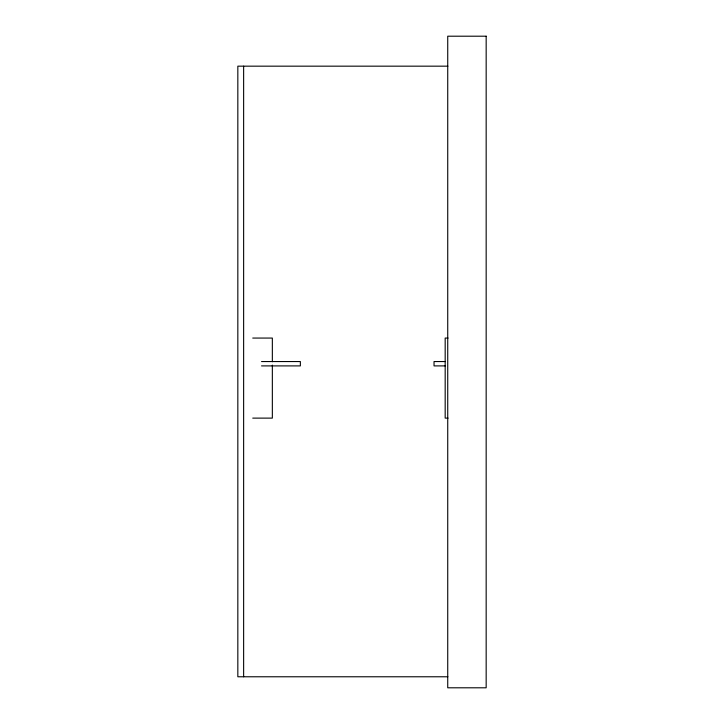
<?xml version="1.0" encoding="UTF-8"?>
<svg xmlns="http://www.w3.org/2000/svg" width="724" height="724" viewBox="0 0 724 724"><rect width="100%" height="100%" fill="white"/><g stroke="black" fill="none" stroke-linecap="round" stroke-linejoin="round"><path stroke-width="1.09" d="M447.885 66.165L237.834 66.165L237.834 676.777L447.885 676.777M252.739 338.063L272.342 338.063L272.342 361.738M448.056 338.063L445.179 338.063L445.179 418.119L448.056 418.119M261.536 361.548L300.36 361.548L300.36 365.901L261.536 365.901M445.179 361.548L434.038 361.548L434.038 365.901L445.179 365.901M252.739 418.119L272.342 418.119L272.342 365.122M243.635 66.165L243.635 676.777M486.166 36.2L447.731 36.2L447.731 687.8L486.166 687.8L486.166 36.2"/></g></svg>
